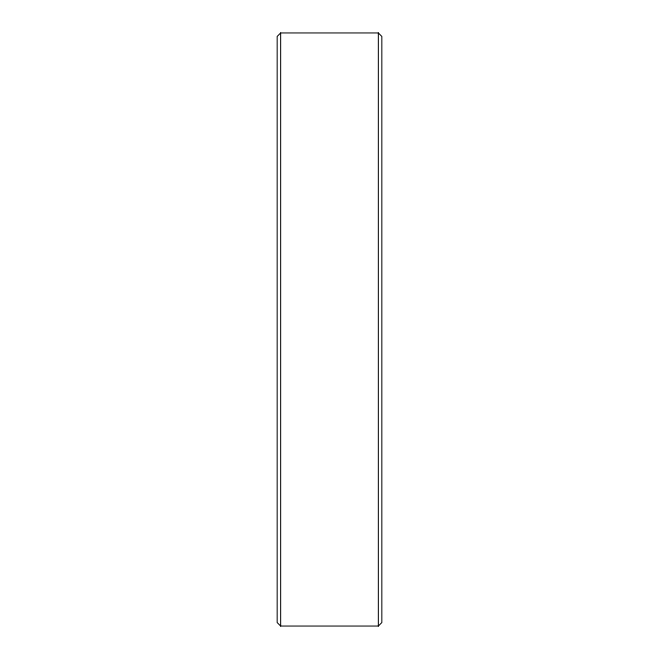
<?xml version="1.0" encoding="UTF-8"?>
<svg xmlns="http://www.w3.org/2000/svg" width="659" height="659" viewBox="0 0 659 659"><rect width="100%" height="100%" fill="white"/><g stroke="black" fill="none" stroke-linecap="round" stroke-linejoin="round"><path stroke-width="0.99" d="M280.66 32.95L277.167 36.443L277.167 622.557L280.66 626.05L378.34 626.05L381.833 622.557L381.833 36.443L378.34 32.95L280.66 32.95L280.66 626.05M378.34 32.95L378.34 626.05"/></g></svg>
